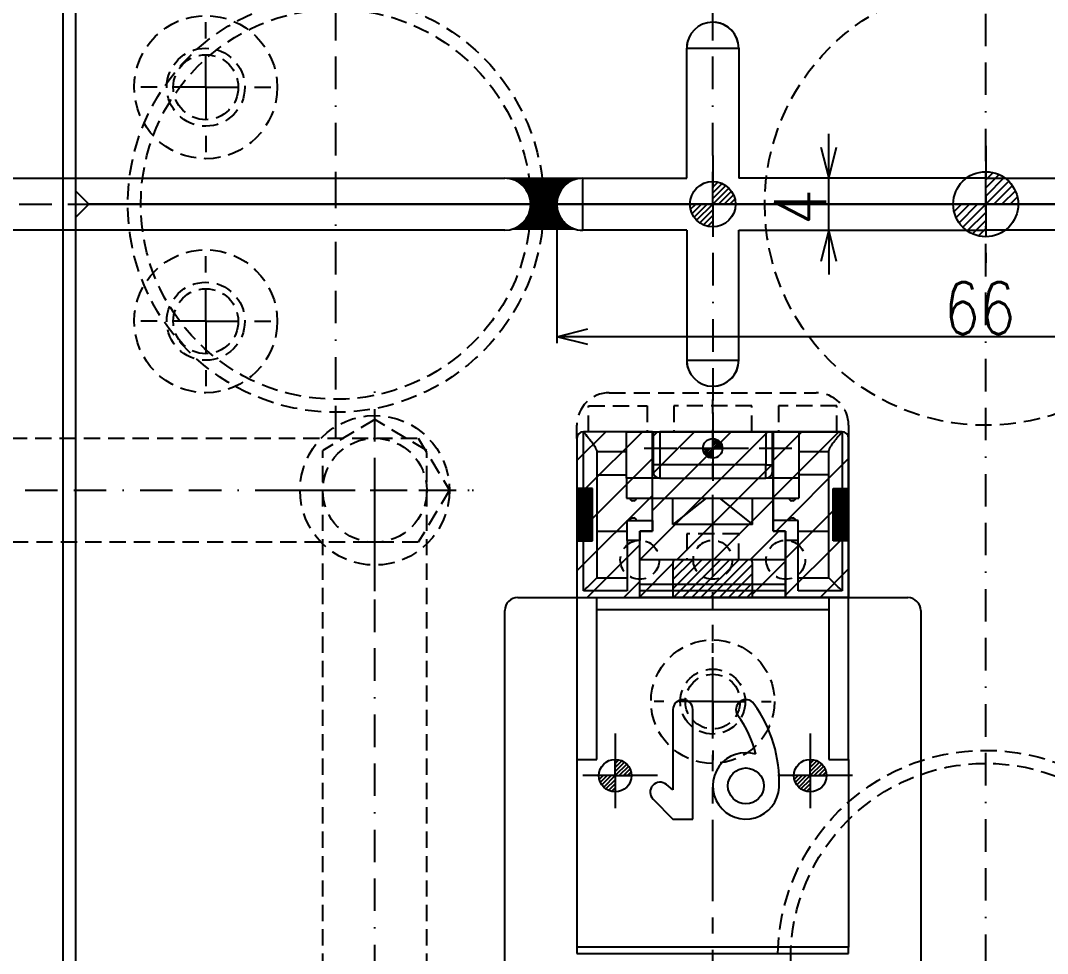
# Model space of a CAD drawing. Extents: x -430 to 437, y -440 to 538.
# Drawn here: x -271.7 to -192.7, y -248.2 to -176.5 of the extents above; entities that cross this region are included whole.
import ezdxf

# ---------------------------------------------------------------- set-up
doc = ezdxf.new("R2010")
doc.units = 0
for name, pattern in [('BORDER', [8.75, 2.5, -1.25, 2.5, -1.25, 0, -1.25]), ('HIDDEN', [1.875, 1.25, -0.625]), ('PHANTOM', [12.5, 6.25, -1.25, 1.25, -1.25, 1.25, -1.25])]:
    doc.linetypes.add(name, pattern=pattern)
for name, color, linetype in [('1', 7, 'CONTINUOUS'), ('100', 7, 'CONTINUOUS'), ('11', 7, 'CONTINUOUS'), ('2', 7, 'CONTINUOUS'), ('200', 7, 'CONTINUOUS')]:
    doc.layers.add(name, color=color, linetype=linetype)
doc.styles.add('EXCESS_STANDARD', font='txt', dxfattribs={"height": 0.2, "bigfont": 'BIGFONT'})
doc.dimstyles.new('ISO-25', dxfattribs={"dimtxt": 4, "dimasz": 2.4, "dimexe": 0.18, "dimexo": 0.3, "dimgap": 0.2, "dimtad": 1, "dimtih": 1, "dimtoh": 1, "dimzin": 12, "dimcen": 0.09, "dimazin": 3, "dimtfac": 0.5, "dimtofl": 0, "dimtmove": 0, "dimatfit": 3})

# ---------------------------------------------------------------- blocks, each defined once
blk = doc.blocks.new('*D36')
at = {"layer": '1', "color": 50, "linetype": 'CONTINUOUS'}
for p, q in [((-365.751051, -135.001839), (-365.151051, -132.601839)), ((-197.747036, -132.601839), (-365.651051, -132.601839)), ((-365.151051, -132.601839), (-364.551051, -135.001839)), ((-365.151051, -190.601839), (-365.151051, -132.601839)), ((-365.151051, -190.601839), (-365.751051, -188.201839)), ((-364.551051, -188.201839), (-365.151051, -190.601839)), ((-349.747036, -190.601839), (-365.651051, -190.601839))]:
    blk.add_line(p, q, dxfattribs=at)
at = {"layer": '1', "color": 7, "linetype": 'CONTINUOUS', "style": 'EXCESS_STANDARD', "width": 0.8}
blk.add_text('58', height=4, rotation=90, dxfattribs=at).set_placement((-365.351051, -164.801839))
blk = doc.blocks.new('*D48')
at = {"layer": '1', "color": 50, "linetype": 'CONTINUOUS'}
for p, q in [((-209.522097, -188.601839), (-209.522097, -185.201839)), ((-210.122097, -186.201839), (-209.522097, -188.601839)), ((-209.522097, -188.601839), (-208.922097, -186.201839)), ((-209.522097, -192.601839), (-209.522097, -188.601839)), ((-209.522097, -192.601839), (-210.122097, -195.001839)), ((-208.922097, -195.001839), (-209.522097, -192.601839)), ((-209.522097, -192.601839), (-209.522097, -196.001839))]:
    blk.add_line(p, q, dxfattribs=at)
at = {"layer": '1', "color": 7, "linetype": 'CONTINUOUS', "style": 'EXCESS_STANDARD', "width": 0.8}
blk.add_text('4', height=4, rotation=90, dxfattribs=at).set_placement((-209.722097, -192.201839))
blk = doc.blocks.new('*D61')
at = {"layer": '1', "color": 50, "linetype": 'CONTINUOUS'}
for p, q in [((-230.447, -190.902), (-230.447, -201.295)), ((-164.447, -190.902), (-164.447, -201.295)), ((-230.447, -200.795), (-228.047, -200.195)), ((-166.847, -200.195), (-164.447, -200.795)), ((-228.047, -201.395), (-230.447, -200.795)), ((-164.447, -200.795), (-230.447, -200.795)), ((-164.447, -200.795), (-166.847, -201.395))]:
    blk.add_line(p, q, dxfattribs=at)
at = {"layer": '1', "color": 7, "linetype": 'CONTINUOUS', "style": 'EXCESS_STANDARD', "width": 0.8}
blk.add_text('66', height=4, rotation=0.00001, dxfattribs=at).set_placement((-200.647, -200.595))

msp = doc.modelspace()

# ---------------------------------------------------------------- linework, layer by layer
at = {"layer": '1', "color": 141, "linetype": 'BORDER'}
for p, q in [((-197.447, -394.6018), (-197.447, 13.3982)), ((-247.447, -190.6018), (-247.447, -172.6018)), ((-218.447, -190.6018), (-218.447, -174.6018)), ((-218.447, -190.6018), (-218.447, -174.6018)), ((-197.447, -186.1018), (-197.447, -190.6018)), ((-197.447, -186.1018), (-197.447, -190.6018)), ((-218.447, -186.8518), (-218.447, -190.6018)), ((-218.447, -186.8518), (-218.447, -190.6018)), ((-218.447, -186.8518), (-218.447, -190.6018)), ((-351.447, -190.6018), (-43.447, -190.6018)), ((-351.447, -190.6018), (-43.447, -190.6018)), ((-247.447, -190.6018), (-265.447, -190.6018)), ((-229.447, -190.6018), (-247.447, -190.6018)), ((-247.447, -208.6018), (-247.447, -190.6018)), ((-166.447, -190.6018), (-228.447, -190.6018)), ((-228.447, -190.6018), (-166.447, -190.6018)), ((-218.447, -190.6018), (-222.197, -190.6018)), ((-218.447, -190.6018), (-222.197, -190.6018)), ((-218.447, -190.6018), (-222.197, -190.6018)), ((-214.697, -190.6018), (-218.447, -190.6018)), ((-218.447, -190.6018), (-218.447, -194.3518)), ((-214.697, -190.6018), (-218.447, -190.6018)), ((-218.447, -190.6018), (-218.447, -194.3518)), ((-218.447, -190.6018), (-218.447, -206.6018)), ((-214.697, -190.6018), (-218.447, -190.6018)), ((-218.447, -190.6018), (-218.447, -194.3518)), ((-197.447, -190.6018), (-201.947, -190.6018)), ((-197.447, -190.6018), (-201.947, -190.6018)), ((-197.447, -190.6018), (-197.447, -195.1018)), ((-192.947, -190.6018), (-197.447, -190.6018)), ((-192.947, -190.6018), (-197.447, -190.6018)), ((-197.447, -190.6018), (-197.447, -195.1018)), ((-244.447, -212.6018), (-244.447, -204.8518)), ((-218.447, -206.6268), (-218.447, -209.3768)), ((-212.367, -209.3768), (-224.527, -209.3768)), ((-218.447, -209.3768), (-221.197, -209.3768)), ((-215.697, -209.3768), (-218.447, -209.3768)), ((-218.447, -209.3768), (-218.447, -212.1268)), ((-252.197, -212.6018), (-244.447, -212.6018)), ((-244.447, -212.6018), (-236.697, -212.6018)), ((-244.447, -220.3518), (-244.447, -212.6018)), ((-225.947, -231.2959), (-225.947, -234.5459)), ((-210.947, -231.2959), (-210.947, -234.5459)), ((-225.947, -234.5459), (-229.197, -234.5459)), ((-222.697, -234.5459), (-225.947, -234.5459)), ((-225.947, -234.5459), (-225.947, -237.7959)), ((-210.947, -234.5459), (-214.197, -234.5459)), ((-207.697, -234.5459), (-210.947, -234.5459)), ((-210.947, -234.5459), (-210.947, -237.7959))]:
    msp.add_line(p, q, dxfattribs=at)
at = {"layer": '1', "color": 7, "linetype": 'CONTINUOUS'}
for p, q in [((-267.447, -189.6018), (-267.447, -59.6018)), ((-267.447, -190.6018), (-267.447, -59.8509)), ((-268.447, -107.6018), (-268.447, -273.6018)), ((-218.2497, -176.6116), (-218.2497, -176.6116)), ((-220.1734, -177.5921), (-220.1735, -177.5922)), ((-220.447, -186.3531), (-220.447, -178.6018)), ((-220.447, -188.6018), (-220.447, -178.6018)), ((-220.447, -178.6018), (-218.447, -178.6018)), ((-218.447, -178.6018), (-216.447, -178.6018)), ((-216.447, -178.6018), (-216.447, -178.6018)), ((-216.447, -178.6018), (-216.447, -186.2125)), ((-216.447, -178.6018), (-216.447, -188.6018)), ((-321.447, -188.6018), (-234.447, -188.6018)), ((-228.447, -190.6018), (-228.447, -188.6018)), ((-228.447, -188.6018), (-220.447, -188.6018)), ((-197.447, -188.6018), (-216.447, -188.6018)), ((-197.447, -188.6018), (-178.447, -188.6018)), ((-266.447, -190.6018), (-267.447, -189.6018)), ((-267.447, -311.3528), (-267.447, -190.6018)), ((-267.447, -191.6018), (-266.447, -190.6018)), ((-128.447, -190.6018), (-266.447, -190.6018)), ((-266.447, -190.6018), (-128.447, -190.6018)), ((-228.447, -192.6018), (-228.447, -190.6018)), ((-267.447, -321.6018), (-267.447, -191.6018)), ((-234.447, -192.6018), (-321.447, -192.6018)), ((-220.447, -192.6018), (-228.447, -192.6018)), ((-220.447, -192.6018), (-220.447, -202.6018)), ((-216.447, -202.6018), (-216.447, -192.6018)), ((-216.447, -192.6018), (-197.447, -192.6018)), ((-178.447, -192.6018), (-197.447, -192.6018)), ((-220.447, -194.8506), (-220.447, -202.6018)), ((-216.447, -202.6018), (-216.447, -194.9912)), ((-220.447, -202.6018), (-218.447, -202.6018)), ((-218.447, -202.6018), (-216.447, -202.6018)), ((-216.447, -202.6018), (-216.447, -202.6018)), ((-220.1734, -203.6115), (-220.1735, -203.6115)), ((-218.2497, -204.5921), (-218.2497, -204.5921)), ((-228.392, -220.3418), (-228.392, -208.1018)), ((-225.077, -208.1018), (-228.392, -208.1018)), ((-225.077, -211.6718), (-225.077, -208.1018)), ((-225.077, -208.1018), (-223.037, -208.1018)), ((-223.037, -208.1018), (-223.037, -211.1618)), ((-223.037, -208.1018), (-222.527, -208.1018)), ((-222.527, -208.1018), (-222.527, -210.6518)), ((-214.367, -208.1018), (-222.527, -208.1018)), ((-213.857, -208.1018), (-214.367, -208.1018)), ((-214.367, -208.1018), (-214.367, -210.6518)), ((-213.857, -211.1618), (-213.857, -208.1018)), ((-211.817, -208.1018), (-213.857, -208.1018)), ((-208.502, -208.1018), (-211.817, -208.1018)), ((-211.817, -208.1018), (-211.817, -211.6718)), ((-208.502, -208.1018), (-208.502, -220.3418)), ((-228.902, -208.6118), (-228.902, -233.2958)), ((-207.992, -233.2958), (-207.992, -208.6118)), ((-227.372, -209.5443), (-227.372, -219.3218)), ((-225.077, -209.6318), (-227.372, -209.6318)), ((-209.522, -209.6318), (-211.817, -209.6318)), ((-209.522, -219.3218), (-209.522, -209.5443)), ((-222.527, -210.6518), (-223.037, -210.6518)), ((-214.367, -210.6518), (-222.527, -210.6518)), ((-222.527, -210.6518), (-222.527, -211.6718)), ((-214.367, -211.6718), (-214.367, -210.6518)), ((-214.367, -210.6518), (-213.857, -210.6518)), ((-227.372, -211.4228), (-225.077, -211.4228)), ((-222.527, -211.6718), (-225.077, -211.6718)), ((-225.077, -211.6718), (-225.077, -213.2018)), ((-222.527, -211.6718), (-214.367, -211.6718)), ((-211.817, -211.6718), (-214.367, -211.6718)), ((-209.522, -211.4228), (-211.817, -211.4228)), ((-211.817, -211.6718), (-211.817, -213.2018)), ((-225.077, -213.2018), (-211.817, -213.2018)), ((-223.088, -214.9358), (-223.088, -213.2018)), ((-218.9576, -213.2018), (-221.507, -215.2418)), ((-221.507, -215.2418), (-221.507, -213.2018)), ((-217.9365, -213.2018), (-215.387, -215.2418)), ((-215.387, -215.2418), (-215.387, -213.2018)), ((-213.806, -213.2018), (-213.806, -214.9358)), ((-225.026, -216.4658), (-225.026, -214.9358)), ((-225.026, -214.9358), (-223.088, -214.9358)), ((-223.088, -214.9358), (-223.088, -215.7518)), ((-215.387, -215.2418), (-221.507, -215.2418)), ((-211.868, -214.9358), (-213.806, -214.9358)), ((-213.806, -214.9358), (-213.806, -215.7518)), ((-211.868, -216.4658), (-211.868, -214.9358)), ((-227.372, -215.7518), (-225.026, -215.7518)), ((-223.088, -215.7518), (-224.057, -215.7518)), ((-224.057, -215.7518), (-224.057, -216.4658)), ((-213.806, -215.7518), (-212.837, -215.7518)), ((-212.837, -215.7518), (-212.837, -216.4658)), ((-211.868, -215.7518), (-209.522, -215.7518)), ((-224.057, -216.4658), (-225.026, -216.4658)), ((-225.026, -216.4658), (-225.026, -220.3418)), ((-224.057, -220.3418), (-224.057, -216.4658)), ((-211.868, -216.4658), (-212.837, -216.4658)), ((-212.837, -216.4658), (-212.837, -220.3418)), ((-211.868, -220.3418), (-211.868, -216.4658)), ((-212.837, -217.9448), (-224.057, -217.9448)), ((-227.372, -219.3218), (-225.026, -219.3218)), ((-211.868, -219.3218), (-209.522, -219.3218)), ((-225.026, -220.3418), (-228.392, -220.3418)), ((-224.057, -219.8318), (-212.837, -219.8318)), ((-212.837, -220.3418), (-224.057, -220.3418)), ((-208.502, -220.3418), (-211.868, -220.3418)), ((-227.372, -233.2958), (-227.372, -220.8518)), ((-227.372, -220.8518), (-209.522, -220.8518)), ((-209.522, -220.8518), (-209.522, -233.2958)), ((-227.372, -221.7678), (-209.522, -221.7678)), ((-228.902, -233.2958), (-227.372, -233.2958)), ((-228.902, -233.2958), (-228.902, -247.737)), ((-209.522, -233.2958), (-207.992, -233.2958)), ((-207.992, -233.2958), (-207.992, -247.7367)), ((-207.992, -247.7372), (-228.902, -247.7372)), ((-228.902, -247.7372), (-228.902, -248.2206)), ((-207.992, -248.2206), (-207.992, -247.7372)), ((-228.902, -248.2206), (-207.992, -248.2206))]:
    msp.add_line(p, q, dxfattribs=at)
at = {"layer": '1', "color": 121, "linetype": 'CONTINUOUS'}
for p, q in [((-234.2981, -188.6074), (-228.5959, -188.6074)), ((-234.2981, -188.6074), (-228.5959, -188.6074)), ((-233.8059, -188.7074), (-229.0882, -188.7074)), ((-233.8059, -188.7074), (-229.0882, -188.7074)), ((-233.5639, -188.8074), (-229.3302, -188.8074)), ((-233.5639, -188.8074), (-229.3302, -188.8074)), ((-233.3846, -188.9074), (-229.5095, -188.9074)), ((-233.3846, -188.9074), (-229.5095, -188.9074)), ((-233.2397, -189.0074), (-229.6544, -189.0074)), ((-233.2397, -189.0074), (-229.6544, -189.0074)), ((-233.1179, -189.1074), (-229.7762, -189.1074)), ((-233.1179, -189.1074), (-229.7762, -189.1074)), ((-233.0133, -189.2074), (-229.8807, -189.2074)), ((-233.0133, -189.2074), (-229.8807, -189.2074)), ((-232.9224, -189.3074), (-229.9716, -189.3074)), ((-232.9224, -189.3074), (-229.9716, -189.3074)), ((-232.8429, -189.4074), (-230.0512, -189.4074)), ((-232.8429, -189.4074), (-230.0512, -189.4074)), ((-232.7731, -189.5074), (-230.121, -189.5074)), ((-232.7731, -189.5074), (-230.121, -189.5074)), ((-232.7118, -189.6074), (-230.1823, -189.6074)), ((-232.7118, -189.6074), (-230.1823, -189.6074)), ((-232.6582, -189.7074), (-230.2359, -189.7074)), ((-232.6582, -189.7074), (-230.2359, -189.7074)), ((-232.6116, -189.8074), (-230.2825, -189.8074)), ((-232.6116, -189.8074), (-230.2825, -189.8074)), ((-232.5715, -189.9074), (-230.3226, -189.9074)), ((-232.5715, -189.9074), (-230.3226, -189.9074)), ((-232.5374, -190.0074), (-230.3567, -190.0074)), ((-232.5374, -190.0074), (-230.3567, -190.0074)), ((-232.5091, -190.1074), (-230.385, -190.1074)), ((-232.5091, -190.1074), (-230.385, -190.1074)), ((-232.4863, -190.2074), (-230.4078, -190.2074)), ((-232.4863, -190.2074), (-230.4078, -190.2074)), ((-232.4688, -190.3074), (-230.4252, -190.3074)), ((-232.4688, -190.3074), (-230.4252, -190.3074)), ((-232.512, -191.1074), (-230.3821, -191.1074)), ((-232.512, -191.1074), (-230.3821, -191.1074)), ((-232.4886, -191.0074), (-230.4055, -191.0074)), ((-232.4886, -191.0074), (-230.4055, -191.0074)), ((-232.4705, -190.9074), (-230.4236, -190.9074)), ((-232.4705, -190.9074), (-230.4236, -190.9074)), ((-232.4576, -190.8074), (-230.4364, -190.8074)), ((-232.4576, -190.8074), (-230.4364, -190.8074)), ((-232.4565, -190.4074), (-230.4376, -190.4074)), ((-232.4565, -190.4074), (-230.4376, -190.4074)), ((-232.4498, -190.7074), (-230.4442, -190.7074)), ((-232.4498, -190.7074), (-230.4442, -190.7074)), ((-232.4493, -190.5074), (-230.4448, -190.5074)), ((-232.4493, -190.5074), (-230.4448, -190.5074)), ((-232.447, -190.6074), (-230.447, -190.6074)), ((-232.447, -190.6074), (-230.447, -190.6074)), ((-232.9319, -191.9074), (-229.9621, -191.9074)), ((-232.9319, -191.9074), (-229.9621, -191.9074)), ((-232.8512, -191.8074), (-230.0429, -191.8074)), ((-232.8512, -191.8074), (-230.0429, -191.8074)), ((-232.7804, -191.7074), (-230.1137, -191.7074)), ((-232.7804, -191.7074), (-230.1137, -191.7074)), ((-232.7182, -191.6074), (-230.1759, -191.6074)), ((-232.7182, -191.6074), (-230.1759, -191.6074)), ((-232.6638, -191.5074), (-230.2303, -191.5074)), ((-232.6638, -191.5074), (-230.2303, -191.5074)), ((-232.6164, -191.4074), (-230.2776, -191.4074)), ((-232.6164, -191.4074), (-230.2776, -191.4074)), ((-232.5756, -191.3074), (-230.3185, -191.3074)), ((-232.5756, -191.3074), (-230.3185, -191.3074)), ((-232.5409, -191.2074), (-230.3532, -191.2074)), ((-232.5409, -191.2074), (-230.3532, -191.2074)), ((-233.8397, -192.5074), (-229.0544, -192.5074)), ((-233.8397, -192.5074), (-229.0544, -192.5074)), ((-233.5868, -192.4074), (-229.3073, -192.4074)), ((-233.5868, -192.4074), (-229.3073, -192.4074)), ((-233.4025, -192.3074), (-229.4916, -192.3074)), ((-233.4025, -192.3074), (-229.4916, -192.3074)), ((-233.2545, -192.2074), (-229.6396, -192.2074)), ((-233.2545, -192.2074), (-229.6396, -192.2074)), ((-233.1305, -192.1074), (-229.7636, -192.1074)), ((-233.1305, -192.1074), (-229.7636, -192.1074)), ((-233.0242, -192.0074), (-229.8699, -192.0074)), ((-233.0242, -192.0074), (-229.8699, -192.0074)), ((-227.372, -209.5443), (-227.372, -209.5443)), ((-228.902, -212.5649), (-227.702, -212.5649)), ((-228.902, -212.6649), (-227.702, -212.6649)), ((-228.902, -212.7649), (-227.702, -212.7649)), ((-228.902, -212.8649), (-227.702, -212.8649)), ((-228.902, -212.9649), (-227.702, -212.9649)), ((-228.902, -213.0649), (-227.702, -213.0649)), ((-228.902, -213.1649), (-227.702, -213.1649)), ((-228.902, -213.2649), (-227.702, -213.2649)), ((-209.192, -212.5649), (-207.992, -212.5649)), ((-209.192, -212.6649), (-207.992, -212.6649)), ((-209.192, -212.7649), (-207.992, -212.7649)), ((-209.192, -212.8649), (-207.992, -212.8649)), ((-209.192, -212.9649), (-207.992, -212.9649)), ((-209.192, -213.0649), (-207.992, -213.0649)), ((-209.192, -213.1649), (-207.992, -213.1649)), ((-209.192, -213.2649), (-207.992, -213.2649)), ((-228.902, -213.3649), (-227.702, -213.3649)), ((-228.902, -213.4649), (-227.702, -213.4649)), ((-228.902, -213.5649), (-227.702, -213.5649)), ((-228.902, -213.6649), (-227.702, -213.6649)), ((-228.902, -213.7649), (-227.702, -213.7649)), ((-228.902, -213.8649), (-227.702, -213.8649)), ((-228.902, -213.9649), (-227.702, -213.9649)), ((-228.902, -214.0649), (-227.702, -214.0649)), ((-209.192, -213.3649), (-207.992, -213.3649)), ((-209.192, -213.4649), (-207.992, -213.4649)), ((-209.192, -213.5649), (-207.992, -213.5649)), ((-209.192, -213.6649), (-207.992, -213.6649)), ((-209.192, -213.7649), (-207.992, -213.7649)), ((-209.192, -213.8649), (-207.992, -213.8649)), ((-209.192, -213.9649), (-207.992, -213.9649)), ((-209.192, -214.0649), (-207.992, -214.0649)), ((-228.902, -214.1649), (-227.702, -214.1649)), ((-228.902, -214.2649), (-227.702, -214.2649)), ((-228.902, -214.3649), (-227.702, -214.3649)), ((-228.902, -214.4649), (-227.702, -214.4649)), ((-228.902, -214.5649), (-227.702, -214.5649)), ((-228.902, -214.6649), (-227.702, -214.6649)), ((-228.902, -214.7649), (-227.702, -214.7649)), ((-228.902, -214.8649), (-227.702, -214.8649)), ((-209.192, -214.1649), (-207.992, -214.1649)), ((-209.192, -214.2649), (-207.992, -214.2649)), ((-209.192, -214.3649), (-207.992, -214.3649)), ((-209.192, -214.4649), (-207.992, -214.4649)), ((-209.192, -214.5649), (-207.992, -214.5649)), ((-209.192, -214.6649), (-207.992, -214.6649)), ((-209.192, -214.7649), (-207.992, -214.7649)), ((-209.192, -214.8649), (-207.992, -214.8649)), ((-228.902, -214.9649), (-227.702, -214.9649)), ((-228.902, -215.0649), (-227.702, -215.0649)), ((-228.902, -215.1649), (-227.702, -215.1649)), ((-228.902, -215.2649), (-227.702, -215.2649)), ((-228.902, -215.3649), (-227.702, -215.3649)), ((-228.902, -215.4649), (-227.702, -215.4649)), ((-228.902, -215.5649), (-227.702, -215.5649)), ((-228.902, -215.6649), (-227.702, -215.6649)), ((-209.192, -214.9649), (-207.992, -214.9649)), ((-209.192, -215.0649), (-207.992, -215.0649)), ((-209.192, -215.1649), (-207.992, -215.1649)), ((-209.192, -215.2649), (-207.992, -215.2649)), ((-209.192, -215.3649), (-207.992, -215.3649)), ((-209.192, -215.4649), (-207.992, -215.4649)), ((-209.192, -215.5649), (-207.992, -215.5649)), ((-209.192, -215.6649), (-207.992, -215.6649)), ((-228.902, -215.7649), (-227.702, -215.7649)), ((-228.902, -215.8649), (-227.702, -215.8649)), ((-228.902, -215.9649), (-227.702, -215.9649)), ((-228.902, -216.0649), (-227.702, -216.0649)), ((-228.902, -216.1649), (-227.702, -216.1649)), ((-228.902, -216.2649), (-227.702, -216.2649)), ((-228.902, -216.3649), (-227.702, -216.3649)), ((-209.192, -215.7649), (-207.992, -215.7649)), ((-209.192, -215.8649), (-207.992, -215.8649)), ((-209.192, -215.9649), (-207.992, -215.9649)), ((-209.192, -216.0649), (-207.992, -216.0649)), ((-209.192, -216.1649), (-207.992, -216.1649)), ((-209.192, -216.2649), (-207.992, -216.2649)), ((-209.192, -216.3649), (-207.992, -216.3649)), ((-228.902, -216.4649), (-227.702, -216.4649)), ((-209.192, -216.4649), (-207.992, -216.4649)), ((-225.947, -234.5459), (-225.947, -233.2959)), ((-225.6664, -233.3278), (-225.947, -233.6084)), ((-225.4327, -233.4066), (-225.947, -233.9209)), ((-225.2333, -233.5197), (-225.947, -234.2334)), ((-225.0632, -233.662), (-225.947, -234.5459)), ((-224.9208, -233.8322), (-225.6345, -234.5459)), ((-210.947, -234.5459), (-210.947, -233.2959)), ((-210.6664, -233.3278), (-210.947, -233.6084)), ((-210.4327, -233.4066), (-210.947, -233.9209)), ((-210.2333, -233.5197), (-210.947, -234.2334)), ((-210.0632, -233.662), (-210.947, -234.5459)), ((-209.9208, -233.8322), (-210.6345, -234.5459)), ((-225.947, -234.5459), (-227.197, -234.5459)), ((-227.1651, -234.8265), (-226.8845, -234.5459)), ((-227.0863, -235.0602), (-226.572, -234.5459)), ((-226.9732, -235.2596), (-226.2595, -234.5459)), ((-226.8309, -235.4298), (-225.947, -234.5459)), ((-225.947, -234.5459), (-224.697, -234.5459)), ((-225.947, -234.5459), (-225.947, -235.7959)), ((-224.8077, -234.0316), (-225.322, -234.5459)), ((-224.7289, -234.2653), (-225.0095, -234.5459)), ((-210.947, -234.5459), (-212.197, -234.5459)), ((-212.1651, -234.8265), (-211.8845, -234.5459)), ((-212.0863, -235.0602), (-211.572, -234.5459)), ((-211.9732, -235.2596), (-211.2595, -234.5459)), ((-211.8309, -235.4298), (-210.947, -234.5459)), ((-210.947, -234.5459), (-209.697, -234.5459)), ((-210.947, -234.5459), (-210.947, -235.7959)), ((-209.8077, -234.0316), (-210.322, -234.5459)), ((-209.7289, -234.2653), (-210.0095, -234.5459)), ((-226.6607, -235.5721), (-225.947, -234.8584)), ((-226.4613, -235.6852), (-225.947, -235.1709)), ((-211.6607, -235.5721), (-210.947, -234.8584)), ((-211.4613, -235.6852), (-210.947, -235.1709)), ((-226.2276, -235.764), (-225.947, -235.4834)), ((-211.2276, -235.764), (-210.947, -235.4834)), ((-207.992, -247.7367), (-207.992, -247.7372))]:
    msp.add_line(p, q, dxfattribs=at)
at = {"layer": '1', "color": 141, "linetype": 'CONTINUOUS'}
for p, q in [((-197.447, -190.6018), (-197.447, -188.1018)), ((-197.447, -190.6018), (-197.447, -188.1018)), ((-196.8858, -188.1656), (-197.447, -188.7268)), ((-196.8858, -188.1656), (-197.447, -188.7268)), ((-196.4184, -188.3232), (-197.447, -189.3518)), ((-196.4184, -188.3232), (-197.447, -189.3518)), ((-196.0196, -188.5494), (-197.447, -189.9768)), ((-196.0196, -188.5494), (-197.447, -189.9768)), ((-195.6793, -188.8341), (-197.447, -190.6018)), ((-195.6793, -188.8341), (-197.447, -190.6018)), ((-195.3946, -189.1744), (-196.822, -190.6018)), ((-195.3946, -189.1744), (-196.822, -190.6018)), ((-195.1684, -189.5732), (-196.197, -190.6018)), ((-195.1684, -189.5732), (-196.197, -190.6018)), ((-195.0108, -190.0406), (-195.572, -190.6018)), ((-195.0108, -190.0406), (-195.572, -190.6018)), ((-197.447, -190.6018), (-199.947, -190.6018)), ((-197.447, -190.6018), (-199.947, -190.6018)), ((-199.8832, -191.163), (-199.322, -190.6018)), ((-199.8832, -191.163), (-199.322, -190.6018)), ((-199.7256, -191.6304), (-198.697, -190.6018)), ((-199.7256, -191.6304), (-198.697, -190.6018)), ((-199.4995, -192.0293), (-198.072, -190.6018)), ((-199.4995, -192.0293), (-198.072, -190.6018)), ((-199.2148, -192.3696), (-197.447, -190.6018)), ((-199.2148, -192.3696), (-197.447, -190.6018)), ((-197.447, -190.6018), (-194.947, -190.6018)), ((-197.447, -190.6018), (-197.447, -193.1018)), ((-197.447, -190.6018), (-194.947, -190.6018)), ((-197.447, -190.6018), (-197.447, -193.1018)), ((-198.8745, -192.6543), (-197.447, -191.2268)), ((-198.8745, -192.6543), (-197.447, -191.2268)), ((-198.4756, -192.8804), (-197.447, -191.8518)), ((-198.4756, -192.8804), (-197.447, -191.8518)), ((-198.0082, -193.038), (-197.447, -192.4768)), ((-198.0082, -193.038), (-197.447, -192.4768))]:
    msp.add_line(p, q, dxfattribs=at)
at = {"layer": '1', "color": 231, "linetype": 'CONTINUOUS'}
for p, q in [((-218.447, -190.6018), (-218.447, -188.8518)), ((-218.447, -190.6018), (-218.447, -188.8518)), ((-218.447, -190.6018), (-218.447, -188.8518)), ((-218.0542, -188.8965), (-218.447, -189.2893)), ((-218.0542, -188.8965), (-218.447, -189.2893)), ((-218.0542, -188.8965), (-218.447, -189.2893)), ((-217.727, -189.0068), (-218.447, -189.7268)), ((-217.727, -189.0068), (-218.447, -189.7268)), ((-217.727, -189.0068), (-218.447, -189.7268)), ((-217.4478, -189.1651), (-218.447, -190.1643)), ((-217.4478, -189.1651), (-218.447, -190.1643)), ((-217.4478, -189.1651), (-218.447, -190.1643)), ((-217.2096, -189.3644), (-218.447, -190.6018)), ((-217.2096, -189.3644), (-218.447, -190.6018)), ((-217.2096, -189.3644), (-218.447, -190.6018)), ((-217.0103, -189.6026), (-218.0095, -190.6018)), ((-217.0103, -189.6026), (-218.0095, -190.6018)), ((-217.0103, -189.6026), (-218.0095, -190.6018)), ((-216.852, -189.8818), (-217.572, -190.6018)), ((-216.852, -189.8818), (-217.572, -190.6018)), ((-216.852, -189.8818), (-217.572, -190.6018)), ((-216.7417, -190.209), (-217.1345, -190.6018)), ((-216.7417, -190.209), (-217.1345, -190.6018)), ((-216.7417, -190.209), (-217.1345, -190.6018)), ((-218.447, -190.6018), (-220.197, -190.6018)), ((-218.447, -190.6018), (-220.197, -190.6018)), ((-218.447, -190.6018), (-220.197, -190.6018)), ((-220.1524, -190.9947), (-219.7595, -190.6018)), ((-220.1524, -190.9947), (-219.7595, -190.6018)), ((-220.1524, -190.9947), (-219.7595, -190.6018)), ((-220.0421, -191.3219), (-219.322, -190.6018)), ((-220.0421, -191.3219), (-219.322, -190.6018)), ((-220.0421, -191.3219), (-219.322, -190.6018)), ((-219.8837, -191.601), (-218.8845, -190.6018)), ((-219.8837, -191.601), (-218.8845, -190.6018)), ((-219.8837, -191.601), (-218.8845, -190.6018)), ((-219.6845, -191.8393), (-218.447, -190.6018)), ((-219.6845, -191.8393), (-218.447, -190.6018)), ((-219.6845, -191.8393), (-218.447, -190.6018)), ((-219.4462, -192.0385), (-218.447, -191.0393)), ((-219.4462, -192.0385), (-218.447, -191.0393)), ((-219.4462, -192.0385), (-218.447, -191.0393)), ((-218.447, -190.6018), (-216.697, -190.6018)), ((-218.447, -190.6018), (-218.447, -192.3518)), ((-218.447, -190.6018), (-216.697, -190.6018)), ((-218.447, -190.6018), (-218.447, -192.3518)), ((-218.447, -190.6018), (-216.697, -190.6018)), ((-218.447, -190.6018), (-218.447, -192.3518)), ((-219.1671, -192.1969), (-218.447, -191.4768)), ((-219.1671, -192.1969), (-218.447, -191.4768)), ((-219.1671, -192.1969), (-218.447, -191.4768)), ((-218.8399, -192.3072), (-218.447, -191.9143)), ((-218.8399, -192.3072), (-218.447, -191.9143)), ((-218.8399, -192.3072), (-218.447, -191.9143)), ((-228.902, -212.4768), (-228.902, -216.4768)), ((-227.702, -212.4768), (-228.902, -212.4768)), ((-227.702, -216.4768), (-227.702, -212.4768)), ((-209.192, -216.4768), (-209.192, -212.4768)), ((-209.192, -212.4768), (-207.992, -212.4768)), ((-207.992, -212.4768), (-207.992, -216.4768)), ((-228.902, -216.4768), (-227.702, -216.4768)), ((-207.992, -216.4768), (-209.192, -216.4768))]:
    msp.add_line(p, q, dxfattribs=at)
at = {"layer": '1', "color": 7, "linetype": 'HIDDEN'}
for p, q in [((-226.402, -205.1018), (-210.492, -205.1018)), ((-215.447, -206.1018), (-221.447, -206.1018)), ((-221.447, -206.1018), (-221.447, -208.1018)), ((-215.447, -208.1018), (-215.447, -206.1018)), ((-228.902, -208.6118), (-228.902, -207.6018)), ((-207.992, -207.6018), (-207.992, -208.6118))]:
    msp.add_line(p, q, dxfattribs=at)
at = {"layer": '1', "color": 213, "linetype": 'HIDDEN'}
for p, q in [((-227.995, -208.1018), (-227.995, -206.1018)), ((-227.995, -206.1018), (-223.495, -206.1018)), ((-223.495, -206.1018), (-223.495, -208.1018)), ((-208.899, -206.1018), (-213.399, -206.1018)), ((-213.399, -206.1018), (-213.399, -208.1018)), ((-208.899, -208.1018), (-208.899, -206.1018))]:
    msp.add_line(p, q, dxfattribs=at)
at = {"layer": '1', "color": 30, "linetype": 'CONTINUOUS'}
for p, q in [((-218.447, -209.3768), (-218.447, -208.6268)), ((-218.2787, -208.646), (-218.447, -208.8143)), ((-218.1385, -208.6933), (-218.447, -209.0018)), ((-218.0188, -208.7611), (-218.447, -209.1893)), ((-217.9167, -208.8465), (-218.447, -209.3768)), ((-217.8313, -208.9486), (-218.2595, -209.3768)), ((-217.7635, -209.0683), (-218.072, -209.3768)), ((-217.7162, -209.2085), (-217.8845, -209.3768)), ((-218.447, -209.3768), (-219.197, -209.3768)), ((-219.1779, -209.5452), (-219.0095, -209.3768)), ((-219.1306, -209.6854), (-218.822, -209.3768)), ((-219.0628, -209.8051), (-218.6345, -209.3768)), ((-218.9774, -209.9072), (-218.447, -209.3768)), ((-218.8753, -209.9926), (-218.447, -209.5643)), ((-218.7556, -210.0604), (-218.447, -209.7518)), ((-218.6154, -210.1077), (-218.447, -209.9393)), ((-218.447, -209.3768), (-217.697, -209.3768)), ((-218.447, -209.3768), (-218.447, -210.1268))]:
    msp.add_line(p, q, dxfattribs=at)
at = {"layer": '1', "color": 30, "linetype": 'HIDDEN'}
for p, q in [((-216.447, -215.9448), (-220.447, -215.9448)), ((-220.447, -215.9448), (-220.447, -217.9448)), ((-216.447, -217.9448), (-216.447, -215.9448))]:
    msp.add_line(p, q, dxfattribs=at)
at = {"layer": '1', "color": 71, "linetype": 'CONTINUOUS'}
for p, q in [((-233.447, -220.8518), (-203.447, -220.8518)), ((-234.447, -288.6518), (-234.447, -221.8518)), ((-202.447, -221.8518), (-202.447, -288.6518))]:
    msp.add_line(p, q, dxfattribs=at)
at = {"layer": '1', "color": 7, "linetype": 'HIDDEN'}
for centre, radius in [((-197.447, -190.6018), 17), ((-247.447, -190.6018), 16), ((-247.447, -190.6018), 15), ((-224.057, -217.9448), 1.5), ((-218.447, -217.9448), 1.5), ((-212.837, -217.9448), 1.5), ((-197.447, -248.6018), 16), ((-197.447, -248.6018), 15)]:
    msp.add_circle(centre, radius, dxfattribs=at)
at = {"layer": '1', "color": 2, "linetype": 'HIDDEN'}
for centre in [(-257.447, -181.6018), (-257.447, -199.6018)]:
    msp.add_circle(centre, 5.5, dxfattribs=at)
at = {"layer": '1', "color": 141, "linetype": 'CONTINUOUS'}
msp.add_circle((-197.447, -190.6018), 2.5, dxfattribs=at)
msp.add_circle((-197.447, -190.6018), 2.5, dxfattribs=at)
at = {"layer": '1', "color": 231, "linetype": 'CONTINUOUS'}
msp.add_circle((-218.447, -190.6018), 1.75, dxfattribs=at)
msp.add_circle((-218.447, -190.6018), 1.75, dxfattribs=at)
msp.add_circle((-218.447, -190.6018), 1.75, dxfattribs=at)
at = {"layer": '1', "color": 30, "linetype": 'CONTINUOUS'}
msp.add_circle((-218.447, -209.3768), 0.75, dxfattribs=at)
at = {"layer": '1', "color": 121, "linetype": 'HIDDEN'}
msp.add_circle((-218.447, -228.8518), 4.75, dxfattribs=at)
at = {"layer": '1', "color": 121, "linetype": 'CONTINUOUS'}
for centre in [(-225.947, -234.5459), (-210.947, -234.5459)]:
    msp.add_circle(centre, 1.25, dxfattribs=at)
at = {"layer": '1', "color": 7, "linetype": 'CONTINUOUS'}
for centre, radius, start, end in [((-218.447, -178.6018), 2, 359.999909, 84.337416), ((-218.447, -178.6018), 2, 149.678435, 180), ((-221.0367, -177.0873), 1, 329.674646, 329.678347), ((-234.447, -190.6018), 2, 270, 90), ((-228.447, -190.6018), 2, 89.999889, 180), ((-228.447, -190.6018), 2, 90.000004, 180), ((-228.447, -190.6018), 2, 180, 269.999996), ((-228.447, -190.6018), 2, 180, 270.000111), ((-218.447, -202.6018), 2, 180, 210.321565), ((-218.447, -202.6018), 2, 275.662584, 0.000091), ((-221.0367, -204.1164), 1, 30.321653, 30.325354), ((-228.392, -208.6118), 0.51, 90, 180), ((-329.8311, -290.7881), 130.8698, 38.912429, 39.184606), ((-141.9626, -262.4701), 85.9268, 140.748333, 141.176722), ((-208.502, -208.6118), 0.51, 0, 90), ((-238.885, -217.3713), 13.9886, 38.079833, 38.912429), ((-237.8514, -216.5615), 12.6756, 36.311569, 38.080012), ((-230.6597, -211.2764), 3.7507, 33.060385, 36.311569), ((-229.4276, -210.4744), 2.2806, 28.982407, 33.060077), ((-208.2763, -209.9979), 1.3411, 149.419812, 154.514496), ((-207.2921, -210.5795), 2.4843, 144.625061, 149.420081), ((-201.3511, -214.7976), 9.7705, 142.207763, 144.625061), ((-197.3514, -217.8992), 14.8318, 141.176722, 142.207638), ((-228.0393, -209.7054), 0.6935, 21.583945, 28.982407), ((-227.8484, -209.6299), 0.4883, 16.532888, 21.584351), ((-227.567, -209.5464), 0.1947, 8.52919, 16.532888), ((-227.5252, -209.5401), 0.1525, 5.164244, 8.530238), ((-227.9847, -209.5817), 0.6138, 3.4861, 5.164244), ((-209.2217, -209.5627), 0.3009, 170.408492, 176.50953), ((-209.3068, -209.5483), 0.2146, 163.184857, 170.408492), ((-209.0683, -209.6204), 0.4638, 154.514496, 163.183094), ((-222.527, -211.1618), 0.51, 180, 270), ((-214.367, -211.1618), 0.51, 270, 0), ((-424.9219, -23.0065), 278.5061, 314.999948, 315.179583), ((-405.8392, -416.8735), 278.5087, 44.999948, 45.179582), ((-311.7891, -136.1395), 118.5121, 314.724703, 314.999948), ((-292.7036, -303.7382), 118.511, 44.724702, 44.999948)]:
    msp.add_arc(centre, radius, start, end, dxfattribs=at)
at = {"layer": '1', "color": 7, "linetype": 'HIDDEN'}
for centre, start, end in [((-226.402, -207.6018), 90, 180), ((-210.492, -207.6018), 0, 90)]:
    msp.add_arc(centre, 2.5, start, end, dxfattribs=at)
at = {"layer": '1', "color": 71, "linetype": 'CONTINUOUS'}
for centre, start, end in [((-233.447, -221.8518), 90, 180), ((-203.447, -221.8518), 0, 90)]:
    msp.add_arc(centre, 1, start, end, dxfattribs=at)
at = {"layer": '100', "color": 11, "linetype": 'CONTINUOUS'}
for p, q in [((-228.902, -210.322), (-226.6819, -208.1018)), ((-228.2285, -212.4768), (-223.8535, -208.1018)), ((-213.806, -213.1504), (-208.7575, -208.1018)), ((-213.806, -210.322), (-211.5859, -208.1018)), ((-227.702, -214.7788), (-223.088, -210.1648)), ((-213.579, -215.7518), (-207.992, -210.1648)), ((-228.902, -218.8073), (-223.088, -212.9933)), ((-212.837, -217.8383), (-209.192, -214.1933)), ((-228.1182, -220.8518), (-224.057, -216.7907)), ((-212.837, -220.6667), (-208.6472, -216.4768)), ((-210.1938, -220.8518), (-207.992, -218.6501)), ((-225.2898, -220.8518), (-224.057, -219.6191))]:
    msp.add_line(p, q, dxfattribs=at)
at = {"layer": '100', "color": 91, "linetype": 'CONTINUOUS'}
for p, q in [((-223.088, -208.1018), (-228.392, -208.1018)), ((-223.088, -215.7518), (-223.088, -208.1018)), ((-213.806, -215.7518), (-213.806, -208.1018)), ((-213.806, -208.1018), (-208.502, -208.1018)), ((-228.902, -208.6118), (-228.902, -220.8518)), ((-207.992, -208.6118), (-207.992, -220.8518)), ((-224.057, -220.8518), (-224.057, -215.7518)), ((-224.057, -215.7518), (-223.088, -215.7518)), ((-212.837, -215.7518), (-213.806, -215.7518)), ((-212.837, -220.8518), (-212.837, -215.7518)), ((-228.902, -220.8518), (-224.057, -220.8518)), ((-207.992, -220.8518), (-212.837, -220.8518))]:
    msp.add_line(p, q, dxfattribs=at)
at = {"layer": '100', "color": 150, "linetype": 'CONTINUOUS'}
for p, q in [((-224.057, -217.9541), (-214.2048, -208.1018)), ((-223.088, -214.1567), (-217.0332, -208.1018)), ((-223.088, -211.3282), (-219.8616, -208.1018)), ((-223.088, -208.4998), (-222.6901, -208.1018)), ((-221.2194, -217.9448), (-213.806, -210.5315)), ((-218.3909, -217.9448), (-213.806, -213.3599)), ((-215.5638, -217.9462), (-213.3695, -215.7518)), ((-224.057, -220.7825), (-221.507, -218.2325)), ((-215.387, -220.5978), (-212.837, -218.0478))]:
    msp.add_line(p, q, dxfattribs=at)
at = {"layer": '100', "color": 213, "linetype": 'CONTINUOUS'}
for p, q in [((-223.088, -208.1018), (-213.806, -208.1018)), ((-223.088, -215.7518), (-223.088, -208.1018)), ((-213.806, -208.1018), (-213.806, -215.7518)), ((-224.057, -220.8518), (-224.057, -215.7518)), ((-224.057, -215.7518), (-223.088, -215.7518)), ((-213.806, -215.7518), (-212.837, -215.7518)), ((-212.837, -215.7518), (-212.837, -220.8518)), ((-212.837, -220.8518), (-224.057, -220.8518))]:
    msp.add_line(p, q, dxfattribs=at)
at = {"layer": '100', "color": 50, "linetype": 'CONTINUOUS'}
for p, q in [((-221.507, -218.7639), (-220.6879, -217.9448)), ((-221.507, -220.1782), (-219.2737, -217.9448)), ((-221.507, -219.471), (-219.9808, -217.9448)), ((-221.507, -218.7639), (-220.6879, -217.9448)), ((-221.4736, -220.8518), (-218.5666, -217.9448)), ((-220.7665, -220.8518), (-217.8595, -217.9448)), ((-220.7665, -220.8518), (-217.8595, -217.9448)), ((-220.0594, -220.8518), (-217.1524, -217.9448)), ((-219.3523, -220.8518), (-216.4453, -217.9448)), ((-218.6452, -220.8518), (-215.7382, -217.9448)), ((-217.9381, -220.8518), (-215.387, -218.3008)), ((-217.9381, -220.8518), (-215.387, -218.3008)), ((-217.231, -220.8518), (-215.387, -219.0079)), ((-216.5239, -220.8518), (-215.387, -219.715)), ((-215.8168, -220.8518), (-215.387, -220.4221))]:
    msp.add_line(p, q, dxfattribs=at)
at = {"layer": '100', "color": 30, "linetype": 'CONTINUOUS'}
for p, q in [((-215.587, -217.9448), (-221.307, -217.9448)), ((-221.507, -218.1448), (-221.507, -220.8518)), ((-215.387, -220.8518), (-215.387, -218.1448)), ((-221.507, -220.8518), (-215.387, -220.8518))]:
    msp.add_line(p, q, dxfattribs=at)
at = {"layer": '100', "color": 7, "linetype": 'CONTINUOUS'}
for centre, start, end in [((-218.447, -178.6018), 0, 180), ((-218.447, -202.6018), 180, 0)]:
    msp.add_arc(centre, 2, start, end, dxfattribs=at)
at = {"layer": '100', "color": 91, "linetype": 'CONTINUOUS'}
for centre, start, end in [((-228.392, -208.6118), 90, 180), ((-208.502, -208.6118), 0, 90)]:
    msp.add_arc(centre, 0.51, start, end, dxfattribs=at)
at = {"layer": '100', "color": 30, "linetype": 'CONTINUOUS'}
for centre, start, end in [((-221.307, -218.1448), 90, 180), ((-215.587, -218.1448), 0, 90)]:
    msp.add_arc(centre, 0.2, start, end, dxfattribs=at)
at = {"layer": '11', "color": 141, "linetype": 'HIDDEN'}
for p, q in [((-244.447, -207.1468), (-248.447, -209.5503)), ((-240.447, -209.5503), (-244.447, -207.1468)), ((-302.447, -208.6018), (-241.1005, -208.6018)), ((-241.1005, -208.6018), (-238.697, -212.6018)), ((-248.447, -307.6018), (-248.447, -209.5503)), ((-240.447, -307.6018), (-240.447, -209.6893)), ((-238.697, -212.6018), (-241.1005, -216.6018)), ((-241.1005, -216.6018), (-302.447, -216.6018))]:
    msp.add_line(p, q, dxfattribs=at)
at = {"layer": '11', "color": 141, "linetype": 'BORDER'}
for p, q in [((-324.447, -212.6018), (-236.697, -212.6018)), ((-244.447, -324.6018), (-244.447, -212.5503))]:
    msp.add_line(p, q, dxfattribs=at)
at = {"layer": '11', "color": 7, "linetype": 'HIDDEN'}
msp.add_circle((-244.447, -212.6018), 5.75, dxfattribs=at)
at = {"layer": '11', "color": 141, "linetype": 'HIDDEN'}
msp.add_circle((-244.447, -212.6018), 4, dxfattribs=at)
at = {"layer": '2', "color": 141, "linetype": 'BORDER'}
for p, q in [((-257.447, -181.6018), (-257.447, -176.6018)), ((-257.447, -181.6018), (-262.447, -181.6018)), ((-257.447, -181.6018), (-252.447, -181.6018)), ((-257.447, -181.6018), (-257.447, -186.6018)), ((-257.447, -199.6018), (-257.447, -194.6018)), ((-257.447, -199.6018), (-262.447, -199.6018)), ((-257.447, -199.6018), (-252.447, -199.6018)), ((-257.447, -199.6018), (-257.447, -204.6018)), ((-218.447, -228.8518), (-218.447, -224.3518)), ((-218.447, -228.8518), (-222.947, -228.8518)), ((-218.447, -228.8518), (-213.947, -228.8518)), ((-218.447, -228.8518), (-218.447, -233.3518))]:
    msp.add_line(p, q, dxfattribs=at)
at = {"layer": '2', "color": 141, "linetype": 'PHANTOM'}
msp.add_line((-218.447, -281.6948), (-218.447, -205.6136), dxfattribs=at)
at = {"layer": '2', "color": 7, "linetype": 'CONTINUOUS'}
for p, q in [((-224.516, -213.4058), (-224.618, -213.4058)), ((-212.276, -213.4058), (-212.378, -213.4058)), ((-224.618, -214.7318), (-224.516, -214.7318)), ((-212.378, -214.7318), (-212.276, -214.7318))]:
    msp.add_line(p, q, dxfattribs=at)
at = {"layer": '2', "color": 231, "linetype": 'HIDDEN'}
for centre, radius in [((-257.447, -181.6018), 3), ((-257.447, -199.6018), 3), ((-218.447, -228.8518), 2.5)]:
    msp.add_circle(centre, radius, dxfattribs=at)
at = {"layer": '2', "color": 141, "linetype": 'HIDDEN'}
for centre, radius in [((-257.447, -181.6018), 2.5), ((-257.447, -199.6018), 2.5), ((-218.447, -228.8518), 2.1)]:
    msp.add_circle(centre, radius, dxfattribs=at)
at = {"layer": '2', "color": 7, "linetype": 'CONTINUOUS'}
for centre, start, end in [((-224.618, -213.2018), 180, 270), ((-224.516, -213.2018), 270, 0), ((-212.378, -213.2018), 180, 270), ((-212.276, -213.2018), 270, 0), ((-224.618, -214.9358), 90, 180), ((-224.516, -214.9358), 0, 90), ((-212.378, -214.9358), 90, 180), ((-212.276, -214.9358), 0, 90)]:
    msp.add_arc(centre, 0.204, start, end, dxfattribs=at)
at = {"layer": '200', "color": 7, "linetype": 'CONTINUOUS'}
for p, q in [((-221.507, -229.4708), (-221.507, -235.6476)), ((-219.977, -237.8858), (-219.977, -229.4708)), ((-221.507, -235.6476), (-222.0034, -235.2297)), ((-223.037, -236.3558), (-221.507, -237.8858)), ((-221.507, -237.8858), (-219.977, -237.8858))]:
    msp.add_line(p, q, dxfattribs=at)
msp.add_circle((-215.897, -235.3358), 1.3788, dxfattribs=at)
for centre, radius, start, end in [((-220.742, -229.4708), 0.765, 0, 180), ((-215.897, -229.4708), 0.765, 35.899759, 215.899757), ((-223.5398, -235.0032), 10.2, 357.508092, 35.899759), ((-223.5398, -235.0032), 8.67, 14.007329, 35.899759), ((-215.897, -235.3358), 2.55, 72.43803, 357.508092), ((-222.4961, -235.8149), 0.765, 49.903887, 225)]:
    msp.add_arc(centre, radius, start, end, dxfattribs=at)

# ---------------------------------------------------------------- dimensions: what is measured, and where the dimension line sits
at = {"layer": '1'}
for base, p1, p2, angle, picture, middle, turn in [((-365.1511, -132.6018), (-349.447, -190.6018), (-197.447, -132.6018), 90, '*D36', (-367.3511, -161.6018), 90), ((-209.5221, -188.6018), (-209.5221, -192.6018), (-209.5221, -188.6018), 90, '*D48', (-211.7221, -190.6018), 90), ((-230.447, -200.7947), (-164.447, -190.6018), (-230.447, -190.6018), 180.000008, '*D61', (-197.447, -198.5947), 0.000008)]:
    dim = msp.add_linear_dim(base=base, p1=p1, p2=p2, angle=angle, dimstyle='ISO-25', override={"dimtxt": 2, "dimasz": 2.4, "dimdec": 3, "dimzin": 0, "dimtol": 0, "dimlim": 0, "dimtdec": 3, "dimtzin": 8}, dxfattribs=at)
    dim.commit()
    dim.dimension.update_dxf_attribs({"geometry": picture, "text_midpoint": middle, "dimtype": 128, "text_rotation": turn})

doc.saveas('drawing.dxf')
